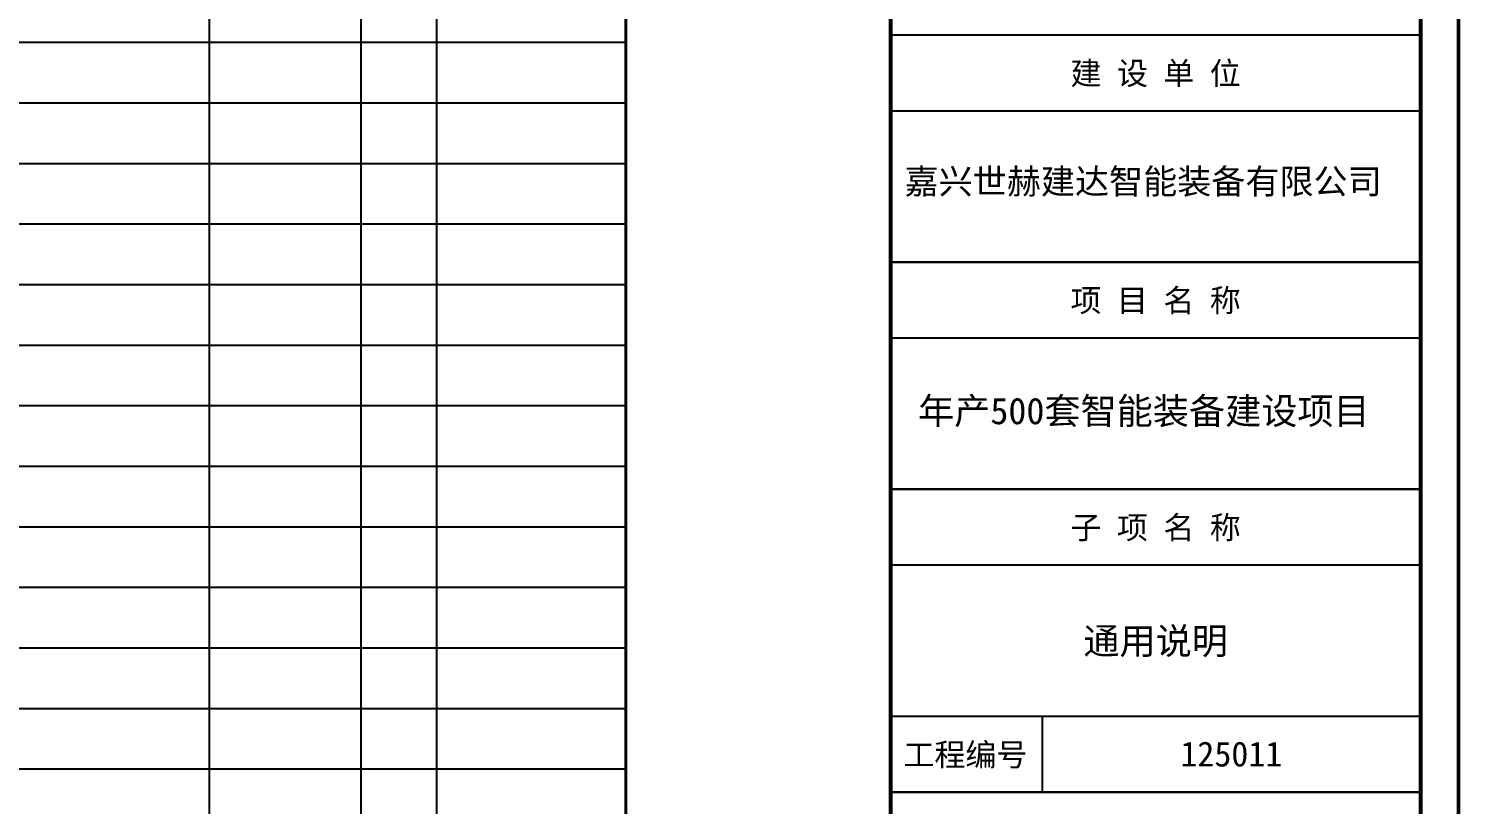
# Model space of a CAD drawing. Extents: x -976302 to -776254, y 5665 to 231437.
# Drawn here: x -845678 to -826766, y 210550 to 220797 of the extents above; entities that cross this region are included whole.
import ezdxf
from ezdxf.enums import TextEntityAlignment as Align

# ---------------------------------------------------------------- set-up
doc = ezdxf.new("R2010")
doc.units = 0
doc.header["$LTSCALE"] = 1000
doc.header["$MEASUREMENT"] = 0
doc.layers.add('0-cxFrame', color=155, linetype='Continuous')
doc.layers.add('0-cxText', color=131, linetype='Continuous', lineweight=25)
doc.styles.add('cx_biaoti', font='')
doc.styles.add('cx_tuming', font='simhei.ttf')
doc.styles.add('cx_tuqian1', font='')
doc.styles.add('黑体', font='simhei.ttf', dxfattribs={"height": 12})
doc.styles.get('cx_biaoti').set_extended_font_data('SimSun')
doc.styles.get('cx_tuqian1').set_extended_font_data('SimSun')

# ---------------------------------------------------------------- blocks, each defined once
blk = doc.blocks.new('T-目录35(Dragon)')
for p, q in [((13500, 28700), (13500, 0)), ((15500, 28700), (15500, 0)), ((16500, 28700), (16500, 0)), ((19000, 18400), (0, 18400)), ((19000, 17600), (0, 17600)), ((19000, 16800), (0, 16800)), ((19000, 16000), (0, 16000)), ((19000, 15200), (0, 15200)), ((19000, 14400), (0, 14400)), ((19000, 13600), (0, 13600)), ((19000, 12800), (0, 12800)), ((19000, 12000), (0, 12000)), ((19000, 11200), (0, 11200)), ((19000, 10400), (0, 10400)), ((19000, 9600), (0, 9600)), ((19000, 8800), (0, 8800))]:
    blk.add_line(p, q)
at = {"const_width": 40}
blk.add_lwpolyline([(0, 28700), (19000, 28700), (19000, 0), (0, 0)], close=True, dxfattribs=at)
blk = doc.blocks.new('zjcx_TT(Dragon)')
at = {"layer": '0-cxFrame', "const_width": 30}
blk.add_lwpolyline([(-7000, -10200), (0, -10200), (0, 0), (-7000, 0)], close=True, dxfattribs=at)
blk = doc.blocks.new('zjcx_lan_xiangmu(Dragon)')
for p, q in [((-7000, 9000), (0, 9000)), ((-7000, 6000), (0, 6000)), ((-7000, 3000), (0, 3000)), ((-5000, 1000), (-5000, 0))]:
    blk.add_line(p, q)
at = {"const_width": 30}
for points in [[(-7000, 10000), (0, 10000)], [(-7000, 7000), (0, 7000)], [(-7000, 7000), (0, 7000)], [(-7000, 4000), (0, 4000)], [(-7000, 4000), (0, 4000)], [(-7000, 1000), (0, 1000)], [(-7000, 0), (0, 0)]]:
    blk.add_lwpolyline(points, dxfattribs=at)
blk.add_lwpolyline([(-7000, 10000), (0, 10000), (0, 0), (-7000, 0)], close=True)
at = {"style": 'cx_biaoti'}
for s, p in [('建 设 单 位', (-3500, 9500)), ('项 目 名 称', (-3500, 6500)), ('子 项 名 称', (-3500, 3500)), ('工程编号', (-6013, 500))]:
    blk.add_text(s, height=300, dxfattribs=at).set_placement(p, align=Align.MIDDLE)
blk = doc.blocks.new('T-项目(Dragon)')
blk.add_blockref('zjcx_lan_xiangmu(Dragon)', (0, 0))
at = {"color": 3, "style": 'cx_tuming'}
for s, height, p in [('嘉兴世赫建达智能装备有限公司', 330, (-6816, 7901)), ('年产500套智能装备建设项目 ', 350, (-6638, 4859))]:
    blk.add_text(s, height=height, dxfattribs=at).set_placement(p)
blk = doc.blocks.new('zjcx_T3(Dragon)')
at = {"layer": '0-cxFrame', "const_width": 50}
blk.add_lwpolyline([(-7000, 0), (0, 0), (0, 28700), (-7000, 28700)], close=True, dxfattribs=at)
at = {"layer": '0-cxFrame'}
for name, p in [('zjcx_TT(Dragon)', (0, 28700)), ('T-项目(Dragon)', (0, 8500))]:
    blk.add_blockref(name, p, dxfattribs=at)
blk = doc.blocks.new('TK22.A3 L(Dragon)')
at = {"layer": '0-cxFrame', "color": 7, "const_width": 0.5}
blk.add_lwpolyline([(0, 0), (-420, 0), (-420, 297), (0, 297)], close=True, dxfattribs=at)
at = {"layer": '0-cxFrame', "const_width": 0.5}
for points in [[(-75, 5), (-400, 5), (-400, 292), (-75, 292)], [(-5, 5), (-75, 5), (-75, 292), (-5, 292)]]:
    blk.add_lwpolyline(points, close=True, dxfattribs=at)
at = {"layer": '0-cxFrame', "xscale": 0.01, "yscale": 0.01, "zscale": 0.01}
blk.add_blockref('zjcx_T3(Dragon)', (-5, 5), dxfattribs=at)
at = {"style": '黑体', "flags": 4}
blk.add_attdef('图幅', text='', height=3.3, dxfattribs=at).set_placement((-30, 1), align=Align.RIGHT)
at = {"layer": '0-cxText', "flags": 4}
for tag, height, style, p in [('建设单位', 3.5, 'cx_tuming', (-40, 170)), ('项目名称', 3.5, 'cx_tuming', (-40, 140)), ('子项名称', 3.5, 'cx_tuming', (-40, 110)), ('工程编号', 3.3, 'cx_tuqian1', (-30, 95)), ('图名1', 3.5, 'cx_tuming', (-40, 75.5)), ('图名2', 3.5, 'cx_tuming', (-40, 69.5)), ('图名3', 3.5, 'cx_tuming', (-40, 63.5)), ('出图日期', 3.3, 'cx_tuqian1', (-34, 55)), ('专业', 3.3, 'cx_tuqian1', (-50, 47)), ('图号', 3.3, 'cx_tuqian1', (-50, 39)), ('版次', 3.3, 'cx_tuqian1', (-15, 39))]:
    blk.add_attdef(tag, text='', height=height, dxfattribs=dict(at, style=style)).set_placement(p, align=Align.MIDDLE)
at = {"layer": 'Defpoints', "color": 6, "flags": 4}
for tag, height, style, p in [('dwfname', 4, 'cx_tuqian1', (-77, 7)), ('tufu', 3.3, '黑体', (-7, 7))]:
    blk.add_attdef(tag, text='', height=height, dxfattribs=dict(at, style=style)).set_placement(p, align=Align.RIGHT)

msp = doc.modelspace()

# ---------------------------------------------------------------- block references
at = {"layer": '0-cxFrame'}
ref = msp.add_blockref('TK22.A3 L(Dragon)', (-826791.3, 201712.5), dxfattribs=dict(at, xscale=100, yscale=100, zscale=100))
ref.add_attrib('子项名称', '通用说明', dxfattribs={"layer": '0-cxText', "height": 350, "style": 'cx_tuming'}).set_placement((-830791.3, 212712.5), align=Align.MIDDLE)
ref.add_attrib('工程编号', '125011', dxfattribs={"layer": '0-cxText', "height": 330, "style": 'cx_tuqian1'}).set_placement((-829791.3, 211212.5), align=Align.MIDDLE)
msp.add_blockref('T-目录35(Dragon)', (-856791.3, 202212.5), dxfattribs=at)

doc.saveas('drawing.dxf')
